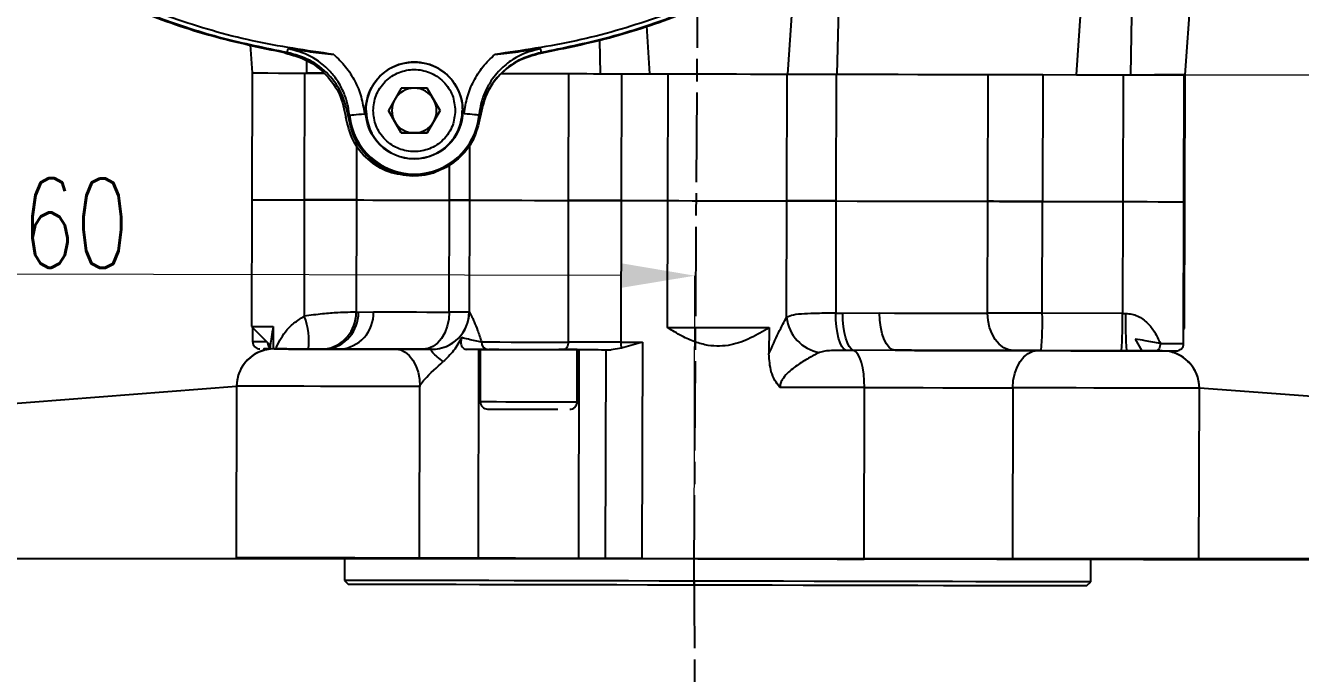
# Model space of a CAD drawing. Header units: millimetres. Extents: x 2278 to 4715, y 679 to 2402.
# Drawn here: x 2912.8 to 3083.6, y 1902.7 to 1989.7 of the extents above; entities that cross this region are included whole.
import ezdxf

# ---------------------------------------------------------------- set-up
doc = ezdxf.new("R2010")
doc.units = ezdxf.units.MM
doc.linetypes.add('AM_ISO08W050', pattern=[18, 12, -1.5, 3, -1.5])
doc.layers.add('AM_5', color=3, linetype='Continuous', lineweight=25)
doc.layers.add('AM_7', color=4, linetype='AM_ISO08W050', lineweight=25)
doc.styles.add('SLDTEXTSTYLE1', font='txt.shx', dxfattribs={"width": 0.7, "bigfont": 'gbcbig.shx'})
doc.dimstyles.new('SLDDIMSTYLE12$0', dxfattribs={"dimtxt": 12, "dimasz": 10, "dimexe": 0, "dimexo": 0.0625, "dimgap": 0.875, "dimtad": 1, "dimdec": 1, "dimlfac": 1.8, "dimrnd": 1e-09, "dimzin": 12, "dimdsep": 46, "dimtxsty": 'SLDTEXTSTYLE1', "dimcen": 0.09, "dimdle": 8.16, "dimclrd": 3, "dimclre": 3, "dimadec": 0, "dimazin": 3, "dimtfac": 1, "dimtdec": 1, "dimtofl": 0, "dimtmove": 0, "dimatfit": 3, "dimfxl": 0, "dimfrac": 2, "dimtolj": 1, "dimlwd": 5, "dimlwe": 5, "dimarcsym": 0})

# ---------------------------------------------------------------- blocks, each defined once
blk = doc.blocks.new('*D67')
at = {"layer": 'AM_5', "color": 3, "lineweight": 5, "transparency": 16777216}
blk.add_line((3021.13, 2281.79), (3205.02, 2281.79), dxfattribs=at)
at = {"layer": 'AM_5', "color": 3, "linetype": 'Continuous', "lineweight": 5, "transparency": 16777216}
for p, q in [((3205.02, 2271.79), (3205.02, 1993.05)), ((3068.2, 1983.05), (3205.02, 1983.05))]:
    blk.add_line(p, q, dxfattribs=at)
at = {"layer": 'AM_5', "color": 3, "transparency": 16777216}
for points in [[(3203.35, 2271.79), (3206.69, 2271.79), (3205.02, 2281.79)], [(3203.35, 1993.05), (3206.69, 1993.05), (3205.02, 1983.05)]]:
    blk.add_solid(points, dxfattribs=at)
at = {"layer": 'Defpoints', "color": 0, "transparency": 16777216}
for p in [(3021.07, 2281.79), (3068.13, 1983.05), (3205.02, 1983.05)]:
    blk.add_point(p, dxfattribs=at)
at = {"layer": 'AM_5', "color": 0, "transparency": 16777216, "insert": (3198.15, 2132.42), "char_height": 12, "attachment_point": 5, "rotation": 90, "style": 'SLDTEXTSTYLE1'}
blk.add_mtext('\\A1;350', dxfattribs=at)
blk = doc.blocks.new('*D68')
at = {"layer": 'AM_5', "color": 3, "lineweight": 5, "transparency": 16777216}
blk.add_line((3068.02, 1983.05), (3204.37, 1983.05), dxfattribs=at)
at = {"layer": 'AM_5', "color": 3, "linetype": 'Continuous', "lineweight": 5, "transparency": 16777216}
for p, q in [((3204.37, 1973.05), (3204.37, 1928.04)), ((3068.8, 1918.04), (3204.37, 1918.04))]:
    blk.add_line(p, q, dxfattribs=at)
at = {"layer": 'AM_5', "color": 3, "transparency": 16777216}
for points in [[(3202.7, 1973.05), (3206.03, 1973.05), (3204.37, 1983.05)], [(3202.7, 1928.04), (3206.03, 1928.04), (3204.37, 1918.04)]]:
    blk.add_solid(points, dxfattribs=at)
at = {"layer": 'Defpoints', "color": 0, "transparency": 16777216}
for p in [(3067.95, 1983.05), (3068.74, 1918.04), (3204.37, 1918.04)]:
    blk.add_point(p, dxfattribs=at)
at = {"layer": 'AM_5', "color": 0, "transparency": 16777216, "insert": (3197.49, 1950.55), "char_height": 12, "attachment_point": 5, "rotation": 90, "style": 'SLDTEXTSTYLE1'}
blk.add_mtext('\\A1;40', dxfattribs=at)
blk = doc.blocks.new('*D61')
at = {"layer": 'AM_5', "color": 3, "linetype": 'Continuous', "lineweight": 5, "transparency": 16777216}
for p, q in [((2843.63, 1983.46), (2843.58, 1956.47)), ((2992.44, 1956.15), (2853.58, 1956.45))]:
    blk.add_line(p, q, dxfattribs=at)
at = {"layer": 'AM_5', "color": 3, "lineweight": 5, "transparency": 16777216}
blk.add_line((3002.36, 1918.25), (3002.44, 1956.13), dxfattribs=at)
at = {"layer": 'AM_5', "color": 3, "transparency": 16777216}
for points in [[(2853.58, 1958.11), (2853.57, 1954.78), (2843.58, 1956.47)], [(2992.45, 1957.82), (2992.44, 1954.48), (3002.44, 1956.13)]]:
    blk.add_solid(points, dxfattribs=at)
at = {"layer": 'Defpoints', "color": 0, "transparency": 16777216}
for p in [(2843.63, 1983.53), (2843.58, 1956.47), (3002.36, 1918.19)]:
    blk.add_point(p, dxfattribs=at)
at = {"layer": 'AM_5', "color": 0, "transparency": 16777216, "insert": (2915.87, 1963.19), "char_height": 12, "attachment_point": 5, "rotation": 359.8775, "style": 'SLDTEXTSTYLE1'}
blk.add_mtext('\\A1;160', dxfattribs=at)

msp = doc.modelspace()

# ---------------------------------------------------------------- linework, layer by layer
at = {"color": 7, "linetype": 'Continuous', "lineweight": 25}
for p, q in [((3053.581, 1983.077), (3055.99, 2018.212)), ((3061.432, 2018.2), (3060.797, 1983.062)), ((3068.133, 1983.046), (3070.717, 2018.904)), ((3021.954, 2002.747), (3021.481, 1983.146)), ((3014.883, 1983.16), (3015.984, 1998.838)), ((2995.959, 1989.622), (2996.383, 1983.199)), ((2942.878, 1987.071), (2943.133, 1983.314)), ((2989.784, 1983.214), (2989.695, 1987.723)), ((2947.819, 1986.052), (2947.938, 1986.569)), ((2981.875, 1986.052), (2981.756, 1986.569)), ((2950.468, 1983.298), (2950.445, 1984.98)), ((2943.133, 1983.314), (2943.097, 1966.314)), ((2950.153, 1966.298), (2950.189, 1983.298)), ((2952.684, 1983.293), (2950.468, 1983.298)), ((2985.532, 1966.223), (2985.569, 1983.222)), ((2992.599, 1983.207), (2992.563, 1966.207)), ((2998.81, 1983.194), (2998.774, 1966.194)), ((3014.777, 1966.16), (3014.813, 1983.16)), ((3021.387, 1983.146), (3021.351, 1966.146)), ((3041.7, 1966.103), (3041.736, 1983.103)), ((3049.063, 1983.087), (3049.027, 1966.087)), ((3049.063, 1983.087), (3059.813, 1983.064)), ((3059.813, 1983.064), (3059.776, 1966.064)), ((3064.2, 1983.055), (3064.2, 1983.055)), ((3065.244, 1983.052), (3065.244, 1983.052)), ((3067.975, 1966.046), (3068.011, 1983.046)), ((3068.096, 1966.046), (3068.133, 1983.046)), ((2963.115, 1981.266), (2961.383, 1978.266)), ((2966.579, 1981.266), (2963.115, 1981.266)), ((2968.311, 1978.266), (2966.579, 1981.266)), ((2958.347, 1978.273), (2958.347, 1978.273)), ((2961.383, 1978.266), (2963.115, 1975.266)), ((2962.249, 1976.766), (2961.383, 1978.266)), ((2966.579, 1975.266), (2968.311, 1978.266)), ((2968.311, 1978.266), (2967.445, 1976.766)), ((2971.347, 1978.259), (2971.347, 1978.259)), ((2956.021, 1977.401), (2956.171, 1977.651)), ((2963.115, 1975.266), (2962.249, 1976.766)), ((2967.445, 1976.766), (2966.579, 1975.266)), ((2973.673, 1977.401), (2973.524, 1977.651)), ((2963.115, 1975.266), (2966.579, 1975.266)), ((2963.115, 1975.266), (2963.115, 1975.266)), ((2964.847, 1975.266), (2963.115, 1975.266)), ((2966.579, 1975.266), (2964.847, 1975.266)), ((2966.579, 1975.266), (2966.579, 1975.266)), ((2957.107, 1973.709), (2957.091, 1966.284)), ((2972.256, 1973.748), (2972.239, 1966.251)), ((2969.575, 1966.257), (2969.585, 1971.117)), ((2943.097, 1966.314), (2943.06, 1949.314)), ((2950.119, 1950.69), (2950.153, 1966.298)), ((2957.091, 1966.284), (2957.059, 1951.233)), ((2969.543, 1951.257), (2969.575, 1966.257)), ((2969.575, 1966.257), (2969.583, 1966.257)), ((2972.239, 1966.251), (2972.207, 1951.251)), ((2985.492, 1947.223), (2985.532, 1966.223)), ((2992.563, 1966.207), (2992.522, 1947.208)), ((2998.774, 1966.194), (2998.738, 1949.194)), ((3014.743, 1950.552), (3014.777, 1966.16)), ((3021.351, 1966.146), (3021.319, 1951.096)), ((3041.668, 1951.103), (3041.7, 1966.103)), ((3048.995, 1951.087), (3049.027, 1966.087)), ((3049.027, 1966.087), (3059.776, 1966.064)), ((3059.776, 1966.064), (3059.744, 1951.064)), ((3067.934, 1947.046), (3067.975, 1966.046)), ((3067.975, 1966.047), (3068.096, 1966.046)), ((3068.06, 1949.046), (3068.096, 1966.046)), ((2957.059, 1951.233), (2957.372, 1951.233)), ((2957.372, 1951.233), (2959.378, 1951.279)), ((3021.319, 1951.096), (3022.252, 1951.094)), ((3022.252, 1951.094), (3027.194, 1951.133)), ((3059.744, 1951.064), (3048.995, 1951.087)), ((3059.744, 1951.064), (3060.153, 1951.063)), ((2943.06, 1949.314), (2945.555, 1946.808)), ((2945.949, 1949.307), (2945.943, 1946.306)), ((2943.182, 1949.192), (2943.178, 1947.313)), ((3012.383, 1949.165), (3012.375, 1945.638)), ((3061.432, 1947.643), (3062.351, 1946.059)), ((3067.938, 1949.047), (3068.06, 1949.046)), ((3067.938, 1948.925), (3068.06, 1949.046)), ((2944.675, 1946.31), (2944.675, 1946.115)), ((2945.555, 1946.949), (2945.554, 1946.283)), ((2954.84, 1946.288), (2954.833, 1946.288)), ((2955.772, 1946.287), (2955.175, 1946.288)), ((2966.005, 1946.264), (2966.001, 1946.264)), ((2967.201, 1946.262), (2967.201, 1946.262)), ((2967.201, 1946.262), (2967.201, 1946.262)), ((2973.472, 1946.248), (2973.412, 1918.248)), ((2973.697, 1946.248), (2973.682, 1939.248)), ((2974.65, 1946.246), (2975.247, 1946.244)), ((2975.601, 1946.244), (2974.841, 1946.245)), ((2976.197, 1946.242), (2975.601, 1946.244)), ((2986.682, 1939.22), (2986.697, 1946.22)), ((2986.905, 1946.22), (2986.845, 1918.22)), ((2990.5, 1946.212), (2990.44, 1918.212)), ((2992.6, 1946.434), (2991.248, 1946.21)), ((2995.413, 1947.201), (2992.6, 1946.434)), ((2995.413, 1947.201), (2995.351, 1918.201)), ((3023.714, 1946.116), (3022.698, 1946.118)), ((3029.304, 1946.129), (3023.714, 1946.116)), ((3059.61, 1946.064), (3048.86, 1946.087)), ((3060.274, 1946.063), (3059.61, 1946.064)), ((3060.27, 1946.063), (3060.873, 1946.062)), ((3060.316, 1946.063), (3060.877, 1946.062)), ((3064.507, 1946.054), (3064.226, 1946.054)), ((3066.432, 1945.855), (3066.432, 1946.05)), ((2941.046, 1941.318), (2940.997, 1918.318)), ((2941.046, 1941.318), (2941.046, 1941.318)), ((2965.538, 1918.265), (2965.587, 1941.265)), ((3025.126, 1918.138), (3025.176, 1941.138)), ((3045.046, 1941.095), (3044.997, 1918.095)), ((3069.991, 1918.042), (3070.04, 1941.042)), ((3070.04, 1941.042), (3070.04, 1941.042)), ((3109.738, 1918.181), (2899.738, 1918.181)), ((2954.569, 1918.181), (2929.469, 1918.181)), ((2955.494, 1918.287), (2955.488, 1915.287)), ((2973.412, 1918.248), (2965.538, 1918.265)), ((2990.44, 1918.212), (2986.845, 1918.22)), ((3080.007, 1918.181), (3054.907, 1918.181)), ((3055.487, 1915.073), (3055.494, 1918.073)), ((2955.488, 1915.287), (2955.987, 1914.786)), ((3054.986, 1914.574), (3055.487, 1915.073))]:
    msp.add_line(p, q, dxfattribs=at)
at = {"linetype": 'ByBlock'}
for p, q in [((2899.738, 1938.105), (2941.046, 1941.318)), ((3109.738, 1938.105), (3070.04, 1941.042))]:
    msp.add_line(p, q, dxfattribs=at)
at = {"color": 7, "linetype": 'Continuous', "lineweight": 25, "flags": 128}
for points in [[(2943.133, 1983.314), (2943.142, 1983.314), (2943.44, 1983.313), (2944.146, 1983.311), (2945.229, 1983.309), (2946.641, 1983.306), (2948.319, 1983.302), (2950.189, 1983.298)], [(2950.189, 1983.298), (2951.37, 1983.296), (2952.492, 1983.293), (2952.745, 1983.293)], [(2976.487, 1983.242), (2977.676, 1983.239), (2979.317, 1983.236), (2981, 1983.232), (2982.651, 1983.229), (2984.196, 1983.225), (2985.569, 1983.222)], [(2985.569, 1983.222), (2986.31, 1983.221), (2987.114, 1983.219), (2987.97, 1983.217), (2988.867, 1983.215), (2989.791, 1983.213), (2990.729, 1983.211), (2991.67, 1983.209), (2992.599, 1983.207)], [(2992.599, 1983.207), (2993.369, 1983.206), (2994.141, 1983.204), (2994.915, 1983.202), (2995.691, 1983.201), (2996.469, 1983.199), (2997.248, 1983.198), (2998.028, 1983.196), (2998.81, 1983.194)], [(2998.81, 1983.194), (3000.348, 1983.191), (3002.12, 1983.187), (3004.048, 1983.183), (3006.046, 1983.179), (3008.027, 1983.174), (3009.901, 1983.17), (3011.585, 1983.167), (3013.005, 1983.164), (3014.097, 1983.162), (3014.813, 1983.16)], [(3014.813, 1983.16), (3015.208, 1983.159), (3015.746, 1983.158), (3016.419, 1983.157), (3017.218, 1983.155), (3018.128, 1983.153), (3019.138, 1983.151), (3020.23, 1983.148), (3021.387, 1983.146)], [(3021.387, 1983.146), (3024.223, 1983.14), (3026.994, 1983.134), (3029.69, 1983.128), (3032.302, 1983.123), (3034.822, 1983.117), (3037.239, 1983.112), (3039.547, 1983.107), (3041.736, 1983.103)], [(3041.736, 1983.103), (3042.487, 1983.101), (3043.304, 1983.099), (3044.177, 1983.097), (3045.098, 1983.095), (3046.057, 1983.093), (3047.044, 1983.091), (3048.05, 1983.089), (3049.063, 1983.087)], [(3059.813, 1983.064), (3061.49, 1983.06), (3063.103, 1983.057), (3064.578, 1983.054), (3065.851, 1983.051), (3066.866, 1983.049), (3067.577, 1983.047), (3067.953, 1983.047), (3067.978, 1983.046), (3067.651, 1983.047), (3066.985, 1983.049), (3066.01, 1983.051)], [(3066.01, 1983.051), (3065.43, 1983.052), (3064.941, 1983.053), (3064.55, 1983.054), (3064.262, 1983.054), (3064.081, 1983.055), (3064.01, 1983.055), (3064.05, 1983.055), (3064.2, 1983.055)], [(3064.2, 1983.055), (3064.366, 1983.054), (3064.522, 1983.054), (3064.668, 1983.054), (3064.803, 1983.053), (3064.929, 1983.053), (3065.044, 1983.053), (3065.149, 1983.053), (3065.244, 1983.052)], [(3065.244, 1983.052), (3066.527, 1983.05), (3067.459, 1983.048), (3068, 1983.047), (3068.133, 1983.046)], [(2956.171, 1977.651), (2956.215, 1977.655), (2956.332, 1977.666), (2956.518, 1977.684), (2956.766, 1977.707), (2957.066, 1977.736), (2957.407, 1977.768), (2957.777, 1977.803), (2958.161, 1977.839)], [(2973.524, 1977.651), (2973.48, 1977.655), (2973.362, 1977.666), (2973.176, 1977.684), (2972.928, 1977.707), (2972.628, 1977.736), (2972.287, 1977.768), (2971.917, 1977.803), (2971.533, 1977.839)], [(2943.097, 1966.314), (2943.106, 1966.314), (2943.403, 1966.313), (2944.109, 1966.311), (2945.192, 1966.309), (2946.604, 1966.306), (2948.283, 1966.302), (2950.153, 1966.298)], [(2943.097, 1966.314), (2943.106, 1966.314), (2943.403, 1966.313), (2944.109, 1966.311), (2945.192, 1966.309), (2946.604, 1966.306), (2948.283, 1966.302), (2950.153, 1966.298)], [(2957.091, 1966.284), (2956.633, 1966.285), (2956.036, 1966.286), (2955.307, 1966.287), (2954.458, 1966.289), (2953.503, 1966.291), (2952.456, 1966.293), (2951.333, 1966.296), (2950.153, 1966.298)], [(2950.153, 1966.298), (2951.333, 1966.296), (2952.456, 1966.293), (2953.503, 1966.291), (2954.458, 1966.289), (2955.307, 1966.287), (2956.036, 1966.286), (2956.633, 1966.285), (2957.091, 1966.284)], [(2957.091, 1966.284), (2958.106, 1966.281), (2959.286, 1966.279), (2960.627, 1966.276), (2962.126, 1966.273), (2963.776, 1966.269), (2965.571, 1966.265), (2967.507, 1966.261), (2969.575, 1966.257)], [(2957.091, 1966.284), (2958.106, 1966.281), (2959.286, 1966.279), (2960.627, 1966.276), (2962.126, 1966.273), (2963.776, 1966.269), (2965.571, 1966.265), (2967.507, 1966.261), (2969.575, 1966.257)], [(2969.575, 1966.257), (2970.255, 1966.255), (2970.856, 1966.254), (2971.371, 1966.253), (2971.795, 1966.252), (2972.124, 1966.251), (2972.239, 1966.251)], [(2972.239, 1966.251), (2972.125, 1966.251), (2971.797, 1966.252), (2971.375, 1966.253), (2970.861, 1966.254), (2970.262, 1966.255), (2969.583, 1966.257)], [(2972.239, 1966.251), (2972.377, 1966.251), (2972.861, 1966.25), (2973.671, 1966.248), (2974.772, 1966.246), (2976.115, 1966.243), (2977.64, 1966.239), (2979.28, 1966.236), (2980.963, 1966.232), (2982.614, 1966.229), (2984.16, 1966.225), (2985.532, 1966.223)], [(2972.242, 1966.251), (2972.377, 1966.251), (2972.861, 1966.25), (2973.671, 1966.248), (2974.772, 1966.246), (2976.115, 1966.243), (2977.64, 1966.239), (2979.28, 1966.236), (2980.963, 1966.232), (2982.614, 1966.229), (2984.16, 1966.225), (2985.532, 1966.223)], [(2992.563, 1966.207), (2991.633, 1966.209), (2990.693, 1966.211), (2989.754, 1966.213), (2988.83, 1966.215), (2987.934, 1966.217), (2987.078, 1966.219), (2986.274, 1966.221), (2985.532, 1966.223)], [(2985.532, 1966.223), (2986.274, 1966.221), (2987.078, 1966.219), (2987.934, 1966.217), (2988.83, 1966.215), (2989.754, 1966.213), (2990.693, 1966.211), (2991.633, 1966.209), (2992.563, 1966.207)], [(2992.563, 1966.207), (2993.333, 1966.206), (2994.105, 1966.204), (2994.879, 1966.203), (2995.655, 1966.201), (2996.432, 1966.199), (2997.211, 1966.198), (2997.992, 1966.196), (2998.774, 1966.194)], [(2992.563, 1966.207), (2993.333, 1966.206), (2994.105, 1966.204), (2994.879, 1966.203), (2995.655, 1966.201), (2996.432, 1966.199), (2997.211, 1966.198), (2997.992, 1966.196), (2998.774, 1966.194)], [(2998.774, 1966.194), (3000.311, 1966.191), (3002.083, 1966.187), (3004.012, 1966.183), (3006.01, 1966.179), (3007.99, 1966.174), (3009.864, 1966.17), (3011.548, 1966.167), (3012.968, 1966.164), (3014.061, 1966.162), (3014.777, 1966.16)], [(2998.774, 1966.194), (3000.311, 1966.191), (3002.083, 1966.187), (3004.012, 1966.183), (3006.01, 1966.179), (3007.99, 1966.174), (3009.864, 1966.17), (3011.548, 1966.167), (3012.968, 1966.164), (3014.061, 1966.162), (3014.777, 1966.16)], [(3021.351, 1966.146), (3020.193, 1966.148), (3019.101, 1966.151), (3018.092, 1966.153), (3017.181, 1966.155), (3016.383, 1966.157), (3015.709, 1966.158), (3015.171, 1966.159), (3014.777, 1966.16)], [(3014.777, 1966.16), (3015.171, 1966.159), (3015.709, 1966.158), (3016.383, 1966.157), (3017.181, 1966.155), (3018.092, 1966.153), (3019.101, 1966.151), (3020.193, 1966.148), (3021.351, 1966.146)], [(3021.351, 1966.146), (3024.187, 1966.14), (3026.957, 1966.134), (3029.654, 1966.128), (3032.266, 1966.123), (3034.785, 1966.117), (3037.203, 1966.112), (3039.51, 1966.107), (3041.7, 1966.103)], [(3021.351, 1966.146), (3024.187, 1966.14), (3026.957, 1966.134), (3029.654, 1966.128), (3032.266, 1966.123), (3034.785, 1966.117), (3037.203, 1966.112), (3039.51, 1966.107), (3041.7, 1966.103)], [(3049.027, 1966.087), (3048.013, 1966.089), (3047.008, 1966.091), (3046.02, 1966.093), (3045.061, 1966.095), (3044.141, 1966.097), (3043.268, 1966.099), (3042.451, 1966.101), (3041.7, 1966.103)], [(3041.7, 1966.103), (3042.451, 1966.101), (3043.268, 1966.099), (3044.141, 1966.097), (3045.061, 1966.095), (3046.02, 1966.093), (3047.008, 1966.091), (3048.013, 1966.089), (3049.027, 1966.087)], [(3059.776, 1966.064), (3061.454, 1966.06), (3063.066, 1966.057), (3064.541, 1966.054), (3065.815, 1966.051), (3066.829, 1966.049), (3067.541, 1966.047), (3067.917, 1966.047), (3067.975, 1966.046)], [(3059.776, 1966.064), (3061.454, 1966.06), (3063.066, 1966.057), (3064.541, 1966.054), (3065.815, 1966.051), (3066.829, 1966.049), (3067.541, 1966.047), (3067.917, 1966.047), (3067.975, 1966.046)], [(2959.378, 1951.279), (2960.364, 1951.276), (2961.436, 1951.274), (2962.591, 1951.272), (2963.828, 1951.269), (2965.145, 1951.266), (2966.538, 1951.263), (2968.005, 1951.26), (2969.543, 1951.257)], [(2969.543, 1951.257), (2969.473, 1950.281), (2969.27, 1949.344), (2968.942, 1948.48), (2968.501, 1947.723), (2967.964, 1947.103), (2967.353, 1946.642), (2966.69, 1946.359), (2966.001, 1946.264)], [(2972.207, 1951.251), (2972.092, 1951.251), (2971.763, 1951.252), (2971.339, 1951.253), (2970.824, 1951.254), (2970.223, 1951.255), (2969.543, 1951.257)], [(3022.698, 1946.118), (3022.42, 1946.294), (3022.157, 1946.631), (3021.918, 1947.119), (3021.711, 1947.741), (3021.542, 1948.476), (3021.418, 1949.299), (3021.343, 1950.182), (3021.319, 1951.096)], [(3023.714, 1946.116), (3023.419, 1946.292), (3023.141, 1946.629), (3022.887, 1947.117), (3022.667, 1947.739), (3022.489, 1948.474), (3022.357, 1949.297), (3022.278, 1950.18), (3022.252, 1951.094)], [(3029.304, 1946.129), (3028.89, 1946.226), (3028.493, 1946.511), (3028.128, 1946.974), (3027.808, 1947.597), (3027.545, 1948.355), (3027.351, 1949.22), (3027.233, 1950.158), (3027.194, 1951.133)], [(3027.194, 1951.133), (3029.185, 1951.129), (3031.131, 1951.125), (3033.029, 1951.121), (3034.875, 1951.117), (3036.665, 1951.113), (3038.396, 1951.11), (3040.064, 1951.106), (3041.668, 1951.103)], [(3045.196, 1946.095), (3044.506, 1946.193), (3043.843, 1946.479), (3043.232, 1946.942), (3042.697, 1947.565), (3042.258, 1948.323), (3041.933, 1949.189), (3041.733, 1950.127), (3041.668, 1951.103)], [(3048.995, 1951.087), (3047.981, 1951.089), (3046.976, 1951.091), (3045.988, 1951.093), (3045.029, 1951.095), (3044.109, 1951.097), (3043.235, 1951.099), (3042.419, 1951.101), (3041.668, 1951.103)], [(2943.06, 1949.314), (2943.25, 1949.313), (2943.812, 1949.312), (2944.724, 1949.31), (2945.949, 1949.307)], [(2998.738, 1949.194), (3000.189, 1949.191), (3001.856, 1949.188), (3003.67, 1949.184), (3005.56, 1949.18), (3007.45, 1949.176), (3009.265, 1949.172), (3010.931, 1949.168), (3012.383, 1949.165)], [(2943.178, 1947.313), (2943.225, 1947.313), (2943.568, 1947.313), (2944.228, 1947.311), (2945.056, 1947.309)], [(2945.554, 1946.308), (2945.454, 1946.309), (2944.897, 1946.31), (2944.678, 1946.31), (2944.81, 1946.31), (2945.284, 1946.309), (2945.554, 1946.308)], [(2954.89, 1946.288), (2955.497, 1946.287), (2956.5, 1946.285), (2957.216, 1946.283), (2957.607, 1946.283), (2957.651, 1946.283), (2957.345, 1946.283), (2956.708, 1946.285), (2955.772, 1946.287)], [(2962.417, 1946.272), (2963.037, 1946.174), (2963.633, 1945.889), (2964.182, 1945.425), (2964.663, 1944.803), (2965.057, 1944.044), (2965.349, 1943.179), (2965.528, 1942.241), (2965.587, 1941.265)], [(2973.697, 1946.248), (2973.765, 1946.248), (2974.156, 1946.247), (2974.872, 1946.245), (2975.876, 1946.243), (2977.112, 1946.24), (2978.514, 1946.237), (2980.008, 1946.234), (2981.511, 1946.231), (2982.944, 1946.228), (2984.228, 1946.225), (2985.295, 1946.223), (2986.088, 1946.221), (2986.562, 1946.22), (2986.694, 1946.22), (2986.475, 1946.22), (2985.918, 1946.222), (2985.052, 1946.224), (2984.197, 1946.225)], [(2973.859, 1947.247), (2974.984, 1947.245), (2976.326, 1947.242), (2977.83, 1947.239), (2979.433, 1947.235), (2981.067, 1947.232), (2982.666, 1947.229), (2984.162, 1947.225), (2985.492, 1947.223)], [(2976.197, 1946.242), (2976.222, 1946.242), (2976.53, 1946.242), (2977.165, 1946.24), (2978.069, 1946.238), (2979.161, 1946.236), (2980.346, 1946.234), (2981.518, 1946.231), (2982.572, 1946.229), (2983.415, 1946.227), (2983.972, 1946.226), (2984.194, 1946.225), (2984.197, 1946.225)], [(2985.492, 1947.223), (2985.478, 1947.027), (2985.44, 1946.84), (2985.379, 1946.667), (2985.296, 1946.516), (2985.196, 1946.392), (2985.081, 1946.3), (2984.957, 1946.243), (2984.828, 1946.224)], [(2992.522, 1947.208), (2991.593, 1947.21), (2990.652, 1947.212), (2989.714, 1947.214), (2988.79, 1947.216), (2987.894, 1947.217), (2987.037, 1947.219), (2986.233, 1947.221), (2985.492, 1947.223)], [(2992.522, 1947.208), (2992.882, 1947.207), (2993.242, 1947.206), (2993.603, 1947.205), (2993.964, 1947.204), (2994.326, 1947.204), (2994.688, 1947.203), (2995.05, 1947.202), (2995.413, 1947.201)], [(3025.176, 1941.138), (3025.15, 1942.052), (3025.07, 1942.935), (3024.939, 1943.758), (3024.76, 1944.493), (3024.54, 1945.115), (3024.287, 1945.602), (3024.008, 1945.94), (3023.714, 1946.116)], [(3045.046, 1941.095), (3045.112, 1942.071), (3045.304, 1943.008), (3045.613, 1943.872), (3046.029, 1944.629), (3046.535, 1945.249), (3047.112, 1945.71), (3047.738, 1945.993), (3048.388, 1946.088)], [(3062.362, 1946.058), (3063.66, 1946.056), (3063.964, 1946.055)], [(3064.814, 1947.053), (3064.802, 1946.858), (3064.767, 1946.671), (3064.71, 1946.498), (3064.634, 1946.346), (3064.541, 1946.222), (3064.435, 1946.13), (3064.321, 1946.073), (3064.202, 1946.054)], [(3064.682, 1946.053), (3064.788, 1946.053), (3065.653, 1946.051), (3066.211, 1946.05), (3066.429, 1946.05), (3066.432, 1946.05)], [(3064.814, 1947.053), (3066.001, 1947.051), (3066.934, 1947.049), (3067.575, 1947.047), (3067.897, 1947.047), (3067.934, 1947.046)], [(2965.587, 1941.265), (2963.655, 1941.269), (2961.536, 1941.274), (2959.281, 1941.279), (2956.946, 1941.284), (2954.589, 1941.289), (2952.267, 1941.294), (2950.039, 1941.298), (2947.96, 1941.303), (2946.08, 1941.307), (2944.447, 1941.31), (2943.1, 1941.313), (2942.072, 1941.315), (2941.39, 1941.317), (2941.07, 1941.318), (2941.046, 1941.318)], [(3025.176, 1941.138), (3023.791, 1941.141), (3022.396, 1941.144), (3020.99, 1941.147), (3019.576, 1941.15), (3018.153, 1941.153), (3016.723, 1941.156), (3015.286, 1941.159), (3013.844, 1941.162)], [(3025.176, 1941.138), (3027.736, 1941.132), (3030.367, 1941.127), (3033.021, 1941.121), (3035.653, 1941.115), (3038.215, 1941.11), (3040.663, 1941.105), (3042.953, 1941.1), (3045.046, 1941.095)], [(3070.04, 1941.042), (3069.969, 1941.042), (3069.557, 1941.043), (3068.785, 1941.044), (3067.674, 1941.047), (3066.251, 1941.05), (3064.551, 1941.054), (3062.616, 1941.058), (3060.494, 1941.062), (3058.238, 1941.067), (3055.902, 1941.072), (3053.545, 1941.077), (3051.224, 1941.082), (3048.999, 1941.087), (3046.922, 1941.091), (3045.046, 1941.095)], [(2973.682, 1939.248), (2973.75, 1939.248), (2974.141, 1939.247), (2974.857, 1939.245), (2975.861, 1939.243), (2977.097, 1939.24), (2978.499, 1939.237), (2979.993, 1939.234), (2981.496, 1939.231), (2982.929, 1939.228), (2984.213, 1939.225), (2985.28, 1939.223), (2986.073, 1939.221), (2986.547, 1939.22), (2986.682, 1939.22)], [(2965.538, 1918.265), (2963.606, 1918.269), (2961.487, 1918.274), (2959.232, 1918.279), (2956.897, 1918.284), (2954.539, 1918.289), (2952.218, 1918.294), (2949.99, 1918.298), (2947.911, 1918.303), (2946.031, 1918.307), (2944.397, 1918.31), (2943.05, 1918.313), (2942.023, 1918.315), (2941.341, 1918.317), (2941.021, 1918.318), (2940.997, 1918.318)], [(2986.845, 1918.22), (2986.463, 1918.22), (2985.702, 1918.222), (2984.608, 1918.224), (2983.246, 1918.227), (2981.698, 1918.231), (2980.057, 1918.234), (2978.42, 1918.238), (2976.886, 1918.241), (2975.547, 1918.244), (2974.482, 1918.246), (2973.756, 1918.248), (2973.412, 1918.248)], [(2995.351, 1918.201), (2994.677, 1918.203), (2994.013, 1918.204), (2993.364, 1918.206), (2992.733, 1918.207), (2992.122, 1918.208), (2991.534, 1918.21), (2990.973, 1918.211), (2990.44, 1918.212)], [(2995.351, 1918.201), (2999.089, 1918.193), (3002.851, 1918.185), (3006.624, 1918.177), (3010.393, 1918.169), (3014.142, 1918.161), (3017.857, 1918.153), (3021.524, 1918.145), (3025.126, 1918.138)], [(3044.997, 1918.095), (3042.904, 1918.1), (3040.614, 1918.105), (3038.166, 1918.11), (3035.604, 1918.115), (3032.972, 1918.121), (3030.318, 1918.127), (3027.687, 1918.132), (3025.126, 1918.138)], [(3069.991, 1918.042), (3069.92, 1918.042), (3069.508, 1918.043), (3068.736, 1918.045), (3067.625, 1918.047), (3066.202, 1918.05), (3064.502, 1918.054), (3062.567, 1918.058), (3060.445, 1918.062), (3058.188, 1918.067), (3055.853, 1918.072), (3053.495, 1918.077), (3051.175, 1918.082), (3048.949, 1918.087), (3046.873, 1918.091), (3044.997, 1918.095)], [(3055.487, 1915.073), (3055.419, 1915.073), (3055.025, 1915.074), (3054.283, 1915.076), (3053.199, 1915.078), (3051.781, 1915.081), (3050.038, 1915.085), (3047.982, 1915.089), (3045.628, 1915.094), (3042.993, 1915.1), (3040.095, 1915.106), (3036.953, 1915.113), (3033.592, 1915.12), (3030.033, 1915.127), (3026.301, 1915.135), (3022.424, 1915.144), (3018.428, 1915.152), (3014.342, 1915.161), (3010.193, 1915.17), (3006.011, 1915.179), (3001.826, 1915.188), (2997.666, 1915.197), (2993.561, 1915.205), (2989.54, 1915.214), (2985.63, 1915.222), (2981.86, 1915.23), (2978.256, 1915.238), (2974.842, 1915.245), (2971.644, 1915.252), (2968.683, 1915.259), (2965.98, 1915.264), (2963.554, 1915.27), (2961.422, 1915.274), (2959.6, 1915.278), (2958.099, 1915.281), (2956.931, 1915.284), (2956.103, 1915.286), (2955.622, 1915.287), (2955.488, 1915.287)], [(2955.987, 1914.786), (2955.998, 1914.786), (2956.265, 1914.785), (2956.887, 1914.784), (2957.859, 1914.782), (2959.175, 1914.779), (2960.824, 1914.775), (2962.794, 1914.771), (2965.073, 1914.766), (2967.642, 1914.761), (2970.485, 1914.755), (2973.579, 1914.748), (2976.903, 1914.741), (2980.434, 1914.733), (2984.145, 1914.725), (2988.009, 1914.717), (2992, 1914.709), (2996.087, 1914.7), (3000.243, 1914.691), (3004.436, 1914.682), (3008.636, 1914.673), (3012.815, 1914.664), (3016.94, 1914.655), (3020.982, 1914.647), (3024.913, 1914.638), (3028.705, 1914.63), (3032.328, 1914.622), (3035.759, 1914.615), (3038.971, 1914.608), (3041.942, 1914.602), (3044.65, 1914.596), (3047.077, 1914.591), (3049.203, 1914.586), (3051.015, 1914.583), (3052.498, 1914.579), (3053.643, 1914.577), (3054.441, 1914.575), (3054.886, 1914.574), (3054.986, 1914.574)]]:
    msp.add_lwpolyline(points, dxfattribs=at)
at = {"color": 7, "linetype": 'Continuous', "lineweight": 25}
msp.add_circle((2964.847, 1978.266), 6.5, dxfattribs=at)
for centre, radius, start, end in [((2964.847, 1978.266), 6.5, 359.93876, 180), ((2964.847, 1978.266), 3, 90, 150), ((2964.847, 1978.266), 3, 30, 90), ((2964.847, 1978.266), 6.44, 179.93876, 359.93876), ((2964.847, 1978.266), 3, 150, 210), ((2964.847, 1978.266), 3, 330, 30), ((2964.847, 1978.472), 8.715, 185.40246, 354.59754), ((2964.847, 1978.266), 3, 210, 270), ((2964.847, 1978.266), 3, 270, 330), ((2952.147, 1951.141), 4.912, 277.26115, 1.08356), ((2952.471, 1951.127), 4.902, 277.47784, 1.23352), ((2954.602, 1951.064), 4.782, 272.85392, 2.57258), ((2967.207, 1951.262), 5, 269.87751, 359.87751), ((2967.211, 1951.261), 4.999, 269.88745, 359.88744), ((2972.215, 1953.642), 2.392, 269.82061, 269.88705), ((2998.521, 1949.946), 50.487, 355.6169, 1.29537), ((3009.271, 1949.923), 50.487, 355.6169, 1.29537), ((3107.73, 1949.712), 47.595, 178.37363, 184.39756), ((2941.578, 1947.413), 9.148, 352.43919, 20.99236), ((3020.015, 1951.074), 5.298, 185.65517, 260.63287), ((2946.046, 1941.307), 5, 89.87751, 179.87751), ((2946.046, 1941.307), 5, 105.91096, 179.87751), ((2944.178, 1947.311), 1, 179.87751, 269.87751), ((2946.233, 1947.242), 1.051, 183.37387, 229.71634), ((2974.769, 1947.152), 0.915, 174.04025, 262.50401), ((2995.766, 1947.143), 3.245, 178.86815, 192.63218), ((3065.04, 1941.053), 5, 359.87751, 89.87751), ((3065.04, 1941.053), 5, 359.87751, 73.80953), ((3066.934, 1947.049), 1, 269.87751, 359.87751), ((2974.682, 1939.246), 1, 179.87751, 269.87751), ((2985.682, 1939.222), 1, 269.87751, 359.87751)]:
    msp.add_arc(centre, radius, start, end, dxfattribs=at)
for points in [[(2954.058, 1985.798), (2950.406, 1986.322), (2943.103, 1987.37), (2932.46, 1990.49), (2922.217, 1994.698), (2912.516, 2000.053), (2903.477, 2006.458), (2895.215, 2013.839), (2887.833, 2022.101), (2881.429, 2031.14), (2876.073, 2040.841), (2871.865, 2051.084), (2868.746, 2061.727), (2867.698, 2069.03), (2867.174, 2072.682)], [(3062.521, 2072.682), (3061.997, 2069.03), (3060.949, 2061.727), (3057.829, 2051.084), (3053.621, 2040.841), (3048.266, 2031.14), (3041.861, 2022.101), (3034.48, 2013.839), (3026.218, 2006.458), (3017.179, 2000.053), (3007.478, 1994.698), (2997.235, 1990.49), (2986.592, 1987.37), (2979.288, 1986.322), (2975.637, 1985.798)], [(2947.515, 1986.001), (2944.221, 1986.687), (2937.632, 1988.06), (2928.08, 1991.38), (2918.897, 1995.584), (2910.194, 2000.72), (2902.057, 2006.709), (2894.573, 2013.497), (2887.817, 2021.01), (2881.863, 2029.173), (2876.764, 2037.897), (2872.6, 2047.099), (2869.32, 2056.665), (2867.975, 2063.259), (2867.303, 2066.557)], [(3062.318, 2066.14), (3061.632, 2062.845), (3060.259, 2056.257), (3056.938, 2046.705), (3052.735, 2037.521), (3047.599, 2028.818), (3041.609, 2020.682), (3034.822, 2013.197), (3027.308, 2006.442), (3019.146, 2000.487), (3010.421, 1995.389), (3001.22, 1991.224), (2991.654, 1987.944), (2985.059, 1986.6), (2981.762, 1985.927)], [(2947.819, 1986.052), (2944.905, 1986.64), (2939.078, 1987.815), (2930.583, 1990.568), (2922.354, 1994.015), (2914.483, 1998.216), (2906.983, 2003.061), (2902.39, 2006.835), (2900.093, 2008.722)], [(3029.601, 2008.722), (3027.305, 2006.835), (3022.712, 2003.061), (3015.211, 1998.216), (3007.34, 1994.015), (2999.111, 1990.568), (2990.617, 1987.815), (2984.789, 1986.64), (2981.875, 1986.052)], [(2947.515, 1986.001), (2948.543, 1985.718), (2950.599, 1985.154), (2953.132, 1983.137), (2955.01, 1980.499), (2955.463, 1978.416), (2955.69, 1977.374)], [(3053.581, 1983.077), (3053.908, 1983.077), (3054.562, 1983.075), (3056.263, 1983.072), (3058.352, 1983.067), (3059.982, 1983.064), (3060.797, 1983.062)], [(2964.603, 1969.472), (2963.518, 1969.589), (2961.347, 1969.822), (2958.535, 1971.605), (2956.428, 1974.183), (2955.936, 1976.311), (2955.69, 1977.374)], [(2964.847, 1969.581), (2963.772, 1969.695), (2961.621, 1969.922), (2958.835, 1971.686), (2956.748, 1974.239), (2956.264, 1976.347), (2956.021, 1977.401)], [(2973.673, 1977.401), (2973.431, 1976.347), (2972.946, 1974.239), (2970.86, 1971.686), (2968.073, 1969.922), (2965.923, 1969.695), (2964.847, 1969.581)], [(2962.417, 1946.272), (2963.149, 1946.27), (2964.613, 1946.267), (2966.339, 1946.264), (2967.201, 1946.262)], [(2984.828, 1946.224), (2985.788, 1946.222), (2987.709, 1946.218), (2990.068, 1946.213), (2991.248, 1946.21)], [(3062.767, 1946.057), (3062.226, 1946.059), (3061.145, 1946.061), (3060.564, 1946.062), (3060.274, 1946.063)]]:
    msp.add_open_spline(points, degree=3, dxfattribs=at)
for points, knots in [([(2956.021, 1977.401), (2955.795, 1978.447), (2955.343, 1980.535), (2953.464, 1983.184), (2950.919, 1985.205), (2948.853, 1985.769), (2947.819, 1986.052)], [0, 0, 0, 0, 0.2500652, 0.4994456, 0.7493864, 1, 1, 1, 1]), ([(2947.938, 1986.569), (2948.91, 1986.432), (2950.843, 1986.159), (2952.99, 1985.918), (2954.058, 1985.798)], [0, 0, 0, 0, 0.5024427, 1, 1, 1, 1]), ([(2956.171, 1977.651), (2956.074, 1978.292), (2955.89, 1979.515), (2955.288, 1980.995), (2954.672, 1982.084), (2954.13, 1982.85), (2953.035, 1984.137), (2951.077, 1985.717), (2948.97, 1986.289), (2947.938, 1986.569)], [0, 0, 0, 0, 0.1490589, 0.284486, 0.365253, 0.4374072, 0.5004523, 0.7554674, 1, 1, 1, 1]), ([(2954.058, 1985.798), (2954.61, 1985.264), (2955.712, 1984.199), (2956.931, 1982.242), (2957.818, 1980.114), (2958.047, 1978.599), (2958.161, 1977.839)], [0, 0, 0, 0, 0.250755, 0.4999887, 0.7492331, 1, 1, 1, 1]), ([(2971.533, 1977.839), (2971.648, 1978.599), (2971.876, 1980.114), (2972.763, 1982.242), (2973.982, 1984.199), (2975.084, 1985.264), (2975.637, 1985.798)], [0, 0, 0, 0, 0.2507669, 0.5000113, 0.749245, 1, 1, 1, 1]), ([(2981.756, 1986.569), (2980.722, 1986.294), (2979.329, 1985.923), (2977.795, 1984.968), (2976.914, 1984.29), (2976.076, 1983.475), (2975.25, 1982.456), (2974.467, 1981.145), (2973.805, 1979.515), (2973.62, 1978.292), (2973.524, 1977.651)], [0, 0, 0, 0, 0.2442896, 0.3290361, 0.4144899, 0.500125, 0.5979924, 0.7157703, 0.8510724, 1, 1, 1, 1]), ([(2981.762, 1985.927), (2980.733, 1985.65), (2978.675, 1985.094), (2976.135, 1983.087), (2974.275, 1980.513), (2973.823, 1978.495), (2973.604, 1977.517)], [0, 0, 0, 0, 0.2537692, 0.5075384, 0.7613077, 1, 1, 1, 1]), ([(2981.875, 1986.052), (2980.843, 1985.771), (2978.781, 1985.209), (2976.237, 1983.191), (2974.355, 1980.541), (2973.901, 1978.449), (2973.673, 1977.401)], [0, 0, 0, 0, 0.2500466, 0.4994486, 0.7493959, 1, 1, 1, 1]), ([(2975.637, 1985.798), (2976.705, 1985.918), (2978.851, 1986.159), (2980.785, 1986.432), (2981.756, 1986.569)], [0, 0, 0, 0, 0.4975573, 1, 1, 1, 1]), ([(2959.347, 1978.266), (2959.42, 1978.958), (2959.533, 1980.022), (2960.219, 1981.303), (2960.929, 1982.183), (2961.81, 1982.898), (2963.091, 1983.562), (2964.847, 1983.899), (2966.603, 1983.562), (2967.883, 1982.898), (2968.765, 1982.183), (2969.474, 1981.303), (2970.16, 1980.022), (2970.273, 1978.958), (2970.347, 1978.266)], [0, 0, 0, 0, 0.1197284, 0.1841803, 0.25, 0.3158197, 0.3802716, 0.5, 0.6197284, 0.6841803, 0.75, 0.8158197, 0.8802716, 1, 1, 1, 1]), ([(2970.347, 1978.266), (2970.273, 1977.574), (2970.16, 1976.51), (2969.474, 1975.229), (2968.765, 1974.349), (2967.883, 1973.635), (2966.603, 1972.971), (2964.847, 1972.633), (2963.091, 1972.971), (2961.81, 1973.635), (2960.929, 1974.349), (2960.219, 1975.229), (2959.533, 1976.51), (2959.42, 1977.574), (2959.347, 1978.266)], [0, 0, 0, 0, 0.1197284, 0.1841803, 0.25, 0.3158197, 0.3802716, 0.5, 0.6197284, 0.6841803, 0.75, 0.8158197, 0.8802716, 1, 1, 1, 1]), ([(2969.019, 1970.785), (2968.618, 1970.515), (2967.313, 1969.633), (2965.712, 1969.538), (2964.603, 1969.472)], [0, 0, 0, 0, 0.3071913, 1, 1, 1, 1]), ([(2954.619, 1951.161), (2953.951, 1951.122), (2952.616, 1951.043), (2950.951, 1950.808), (2950.119, 1950.69)], [0, 0, 0, 0, 0.5005372, 1, 1, 1, 1]), ([(2957.059, 1951.233), (2956.741, 1951.232), (2956.156, 1951.23), (2955.102, 1951.183), (2954.619, 1951.161)], [0, 0, 0, 0, 0.5420141, 1, 1, 1, 1]), ([(2972.21, 1951.251), (2972.226, 1951.234), (2972.259, 1951.199), (2972.411, 1950.923), (2972.615, 1950.51), (2972.921, 1949.831), (2973.358, 1948.755), (2973.685, 1947.773), (2973.859, 1947.247)], [0, 0, 0, 0, 0.1244738, 0.250966, 0.3714749, 0.5001039, 0.7321774, 1, 1, 1, 1]), ([(3021.319, 1951.096), (3020.476, 1951.094), (3018.931, 1951.092), (3017.028, 1951.024), (3015.551, 1950.889), (3015.012, 1950.664), (3014.743, 1950.552)], [0, 0, 0, 0, 0.2724679, 0.5000458, 0.7503555, 1, 1, 1, 1]), ([(3060.153, 1951.063), (3060.434, 1951.045), (3061, 1951.01), (3061.787, 1950.732), (3062.5, 1950.318), (3063.292, 1949.637), (3064.125, 1948.561), (3064.573, 1947.579), (3064.814, 1947.053)], [0, 0, 0, 0, 0.12447381, 0.25096604, 0.37147488, 0.50010394, 0.73217742, 1, 1, 1, 1]), ([(2945.949, 1949.307), (2945.868, 1948.837), (2945.702, 1947.884), (2945.565, 1946.886), (2945.572, 1946.932), (2945.574, 1946.949)], [0, 0, 0, 0, 0.3787431, 0.76741082, 1, 1, 1, 1]), ([(2946.226, 1946.268), (2946.628, 1947.074), (2947.275, 1948.369), (2948.677, 1949.814), (2949.639, 1950.398), (2950.119, 1950.69)], [0, 0, 0, 0, 0.452471, 0.7267188, 1, 1, 1, 1]), ([(3012.375, 1945.638), (3012.8, 1946.616), (3013.439, 1948.084), (3014.28, 1949.674), (3014.589, 1950.259), (3014.743, 1950.552)], [0, 0, 0, 0, 0.4999487, 0.7504157, 1, 1, 1, 1]), ([(2971.222, 1947.835), (2970.871, 1947.227), (2970.156, 1945.99), (2969.217, 1945.072), (2968.74, 1944.606)], [0, 0, 0, 0, 0.4918713, 1, 1, 1, 1]), ([(2971.222, 1947.835), (2971.18, 1947.74), (2971.096, 1947.549), (2971.068, 1947.212), (2971.117, 1946.886), (2971.245, 1946.598), (2971.436, 1946.382), (2971.645, 1946.268), (2971.784, 1946.256), (2971.839, 1946.252)], [0, 0, 0, 0, 0.1491203, 0.298298, 0.4463418, 0.5945522, 0.7447419, 0.8986734, 1, 1, 1, 1]), ([(2973.859, 1947.247), (2973.585, 1947.298), (2973.017, 1947.404), (2972.017, 1947.611), (2971.499, 1947.757), (2971.222, 1947.835)], [0, 0, 0, 0, 0.3043315, 0.6280366, 1, 1, 1, 1]), ([(3012.383, 1949.165), (3011.577, 1948.677), (3009.972, 1947.705), (3007.234, 1946.688), (3004.6, 1946.612), (3002.423, 1947.233), (3000.581, 1948.061), (2999.395, 1948.79), (2998.738, 1949.194)], [0, 0, 0, 0, 0.1923908, 0.3834722, 0.589159, 0.7155413, 0.8423238, 1, 1, 1, 1]), ([(3064.814, 1947.053), (3064.474, 1947.104), (3063.773, 1947.21), (3062.742, 1947.417), (3061.888, 1947.564), (3061.432, 1947.643)], [0, 0, 0, 0, 0.3043315, 0.6280366, 1, 1, 1, 1]), ([(2944.696, 1946.31), (2944.815, 1946.31), (2945.025, 1946.31), (2945.393, 1946.309), (2945.554, 1946.308)], [0, 0, 0, 0, 0.5637685, 1, 1, 1, 1]), ([(2948.6, 1946.302), (2948.232, 1946.302), (2947.478, 1946.304), (2946.669, 1946.306), (2946.149, 1946.307), (2945.994, 1946.307), (2946.22, 1946.307), (2946.803, 1946.305), (2947.685, 1946.303), (2948.809, 1946.301), (2950.159, 1946.298), (2951.746, 1946.295), (2953.546, 1946.291), (2955.473, 1946.287), (2957.424, 1946.283), (2959.284, 1946.279), (2960.982, 1946.275), (2961.947, 1946.273), (2962.417, 1946.272)], [0, 0, 0, 0, 0.058661, 0.1204931, 0.184636, 0.25, 0.315364, 0.3795069, 0.441339, 0.5, 0.558661, 0.6204931, 0.684636, 0.75, 0.815364, 0.8795069, 0.941339, 1, 1, 1, 1]), ([(2954.833, 1946.288), (2954.873, 1946.288), (2954.968, 1946.288), (2953.86, 1946.29), (2951.807, 1946.295), (2949.661, 1946.299), (2948.6, 1946.302)], [0, 0, 0, 0, 0.1934829, 0.4642415, 0.7350002, 1, 1, 1, 1]), ([(2966.001, 1946.264), (2964.52, 1946.268), (2961.557, 1946.274), (2957.803, 1946.282), (2955.827, 1946.286), (2954.84, 1946.288)], [0, 0, 0, 0, 0.3332327, 0.6667548, 1, 1, 1, 1]), ([(2967.153, 1946.262), (2967.14, 1946.262), (2967.037, 1946.262), (2966.666, 1946.263), (2966.224, 1946.264), (2966.005, 1946.264)], [0, 0, 0, 0, 0.0692046, 0.5394087, 1, 1, 1, 1]), ([(2968.739, 1944.607), (2968.458, 1944.817), (2967.897, 1945.236), (2967.401, 1945.729), (2967.182, 1946.01), (2967.074, 1946.214), (2967.151, 1946.243), (2967.201, 1946.262)], [0, 0, 0, 0, 0.2503114, 0.4998417, 0.6202194, 0.7507731, 1, 1, 1, 1]), ([(2974.65, 1946.246), (2974.483, 1946.246), (2974.154, 1946.247), (2973.583, 1946.248), (2972.981, 1946.249), (2972.326, 1946.251), (2972.004, 1946.251), (2971.839, 1946.252)], [0, 0, 0, 0, 0.1826536, 0.360866, 0.578026, 0.783693, 1, 1, 1, 1]), ([(2975.247, 1946.244), (2975.91, 1946.243), (2977.287, 1946.24), (2979.973, 1946.234), (2982.688, 1946.229), (2984.132, 1946.225), (2984.828, 1946.224)], [0, 0, 0, 0, 0.2408979, 0.5, 0.7591021, 1, 1, 1, 1]), ([(3019.153, 1945.846), (3018.731, 1945.637), (3017.884, 1945.219), (3016.339, 1944.268), (3015.024, 1943.29), (3014.222, 1942.358), (3013.897, 1941.703), (3013.861, 1941.335), (3013.844, 1941.162)], [0, 0, 0, 0, 0.2492008, 0.4991017, 0.7489308, 0.8742239, 0.9407402, 1, 1, 1, 1]), ([(3022.698, 1946.118), (3022.029, 1946.115), (3021.026, 1946.109), (3019.824, 1946.044), (3019.377, 1945.912), (3019.153, 1945.846)], [0, 0, 0, 0, 0.5005553, 0.7509565, 1, 1, 1, 1]), ([(3045.196, 1946.095), (3043.612, 1946.098), (3040.443, 1946.105), (3035.098, 1946.117), (3031.235, 1946.125), (3029.304, 1946.129)], [0, 0, 0, 0, 0.33323265, 0.66675484, 1, 1, 1, 1]), ([(3029.304, 1946.129), (3031.009, 1946.125), (3034.458, 1946.118), (3039.549, 1946.107), (3044.347, 1946.097), (3047.051, 1946.091), (3048.388, 1946.088)], [0, 0, 0, 0, 0.2473128, 0.5, 0.7526872, 1, 1, 1, 1]), ([(3048.86, 1946.087), (3048.525, 1946.088), (3047.848, 1946.089), (3046.866, 1946.091), (3045.952, 1946.093), (3045.446, 1946.094), (3045.196, 1946.095)], [0, 0, 0, 0, 0.2474109, 0.5, 0.7525891, 1, 1, 1, 1]), ([(3048.388, 1946.088), (3048.844, 1946.087), (3049.78, 1946.085), (3051.446, 1946.082), (3053.287, 1946.078), (3055.234, 1946.073), (3057.172, 1946.069), (3058.996, 1946.065), (3060.62, 1946.062), (3062.015, 1946.059), (3063.194, 1946.056), (3064.14, 1946.054), (3064.796, 1946.053), (3065.098, 1946.052), (3065.021, 1946.053), (3064.574, 1946.054), (3063.833, 1946.055), (3063.116, 1946.057), (3062.767, 1946.057)], [0, 0, 0, 0, 0.05866097, 0.12049309, 0.184636, 0.25, 0.315364, 0.37950691, 0.44133903, 0.5, 0.55866097, 0.62049309, 0.684636, 0.75, 0.815364, 0.87950691, 0.94133903, 1, 1, 1, 1]), ([(3064.202, 1946.054), (3063.994, 1946.055), (3063.583, 1946.056), (3062.97, 1946.057), (3062.564, 1946.058), (3062.345, 1946.058)], [0, 0, 0, 0, 0.3217307, 0.6356386, 1, 1, 1, 1]), ([(3064.202, 1946.054), (3064.559, 1946.054), (3065.281, 1946.052), (3066.101, 1946.05), (3066.657, 1946.049), (3066.927, 1946.049), (3066.904, 1946.049), (3066.896, 1946.049)], [0, 0, 0, 0, 0.2214261, 0.4475745, 0.6737229, 0.895149, 1, 1, 1, 1]), ([(2965.587, 1941.265), (2965.592, 1941.308), (2965.604, 1941.419), (2965.803, 1941.772), (2966.813, 1942.905), (2967.875, 1943.843), (2968.739, 1944.607)], [0, 0, 0, 0, 0.0236669, 0.0606293, 0.2359656, 1, 1, 1, 1]), ([(3013.844, 1941.162), (3013.602, 1941.464), (3013.099, 1942.093), (3012.507, 1943.612), (3012.427, 1944.835), (3012.375, 1945.638)], [0, 0, 0, 0, 0.2406414, 0.5017344, 1, 1, 1, 1]), ([(2974.68, 1938.246), (2974.702, 1938.246), (2974.747, 1938.246), (2975.199, 1938.245), (2976.195, 1938.242), (2977.677, 1938.239), (2979.052, 1938.236), (2980.18, 1938.234), (2981.304, 1938.231), (2982.695, 1938.229), (2983.528, 1938.227), (2984.069, 1938.226)], [0, 0, 0, 0, 0.0877596, 0.1736954, 0.3333333, 0.4929712, 0.5789071, 0.6666667, 0.7544262, 0.8403621, 1, 1, 1, 1])]:
    msp.add_open_spline(points, degree=3, knots=knots, dxfattribs=at)
at = {"layer": 'AM_7'}
for p, q in [((3002.339, 1914.687), (3004.578, 2281.822)), ((3002.328, 1918.186), (3004.752, 1394.681))]:
    msp.add_line(p, q, dxfattribs=at)

# ---------------------------------------------------------------- dimensions: what is measured, and where the dimension line sits
at = {"layer": 'AM_5'}
for base, p1, p2, text, picture, middle in [((3205.021, 1983.046), (3021.065, 2281.787), (3068.133, 1983.046), '350', '*D67', (3198.146, 2132.417)), ((3204.368, 1918.045), (3067.953, 1983.047), (3068.736, 1918.045), '40', '*D68', (3197.493, 1950.546))]:
    dim = msp.add_linear_dim(base=base, p1=p1, p2=p2, angle=90, text=text, dimstyle='SLDDIMSTYLE12$0', override={"dimlfac": 1, "dimpost": ''}, dxfattribs=at)
    dim.commit()
    dim.dimension.update_dxf_attribs({"geometry": picture, "text_midpoint": middle})
dim = msp.add_linear_dim(base=(2843.575, 1956.469), p1=(3002.361, 1918.186), p2=(2843.633, 1983.526), angle=179.87749, text='160', dimstyle='SLDDIMSTYLE12$0', override={"dimlfac": 1}, dxfattribs=at)
dim.commit()
dim.dimension.update_dxf_attribs({"geometry": '*D61', "text_midpoint": (2915.857, 1956.315), "dimtype": 160})

doc.saveas('drawing.dxf')
